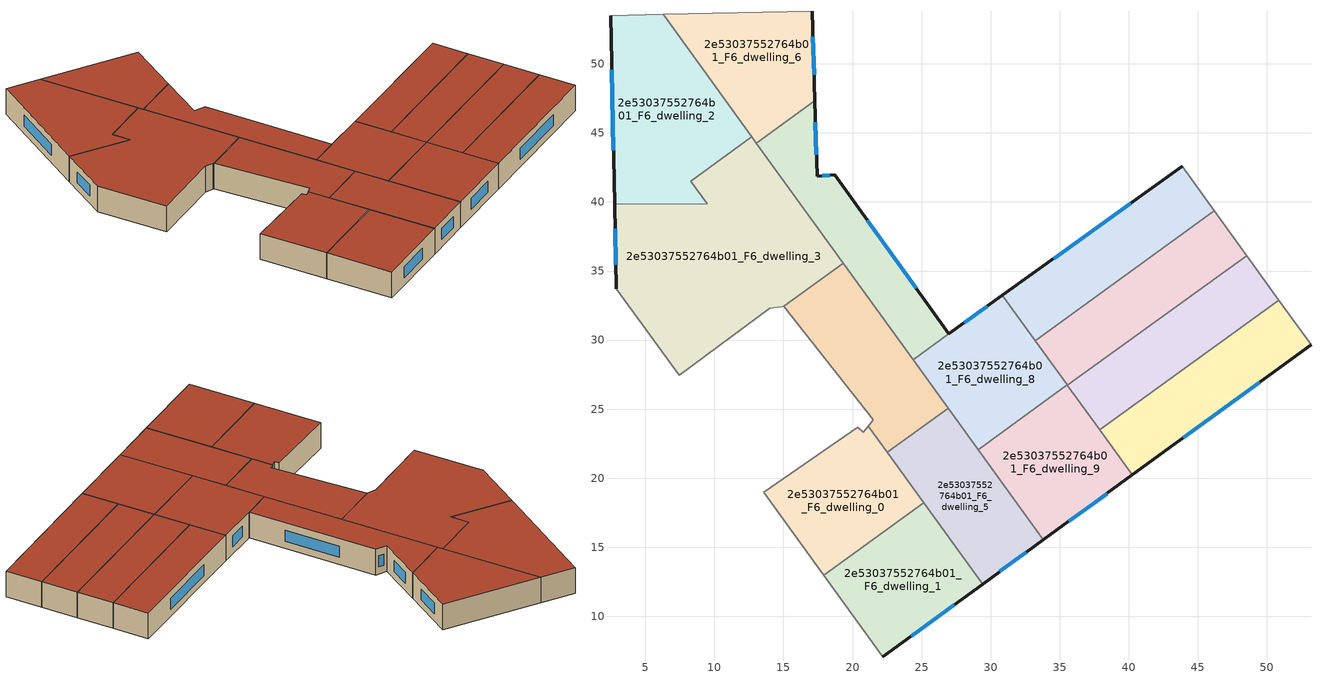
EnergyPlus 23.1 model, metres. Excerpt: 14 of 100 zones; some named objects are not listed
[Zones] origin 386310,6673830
2e53037552764b01_F6_dwelling_0
 floor to 2e53037552764b01_F5_dwelling_0 (EU_floor_Construction): 21.14,23.76 25.15,18.22 17.91,12.98 13.56,18.98 20.37,23.68 20.79,23.34 z18
 wall adiabatic (EU_wall_Construction): 21.14,23.76 20.79,23.34 20.37,23.68 13.56,18.98 17.91,12.98 z18:21
 wall to 2e53037552764b01_F6_dwelling_1 (EU_wall_Construction): 17.91,12.98 25.15,18.22 z18:21
 wall to 2e53037552764b01_F6_dwelling_5 (EU_wall_Construction): 25.15,18.22 22.5,21.88 z18:21
 wall to 2e53037552764b01_F6_dwelling_4 (EU_wall_Construction): 22.5,21.88 21.14,23.76 z18:21
 roof outside (EU_roof_Construction): 25.15,18.22 21.14,23.76 20.79,23.34 20.37,23.68 13.56,18.98 17.91,12.98 z21
2e53037552764b01_F6_dwelling_1
 floor to 2e53037552764b01_F5_dwelling_1 (EU_floor_Construction): 25.15,18.22 29.41,12.33 22.19,7.07 17.91,12.98 z18
 wall outside (EU_wall_Construction): 22.19,7.07 29.41,12.33 z18:21
 wall adiabatic (EU_wall_Construction): 17.91,12.98 22.19,7.07 z18:21
 wall to 2e53037552764b01_F6_dwelling_5 (EU_wall_Construction): 29.41,12.33 25.15,18.22 z18:21
 window (EU_Window_Construction): 24.25,8.57 27.35,10.83 z18.86:20.14
 roof outside (EU_roof_Construction): 29.41,12.33 25.15,18.22 17.91,12.98 22.19,7.07 z21
2e53037552764b01_F6_dwelling_10
 floor to 2e53037552764b01_F5_dwelling_10 (EU_floor_Construction): 43.86,42.57 46.18,39.36 33.22,29.97 30.85,33.23 z18
 wall outside (EU_wall_Construction): 43.86,42.57 30.85,33.23 z18:21
 wall adiabatic (EU_wall_Construction): 46.18,39.36 43.86,42.57 z18:21
 wall to 2e53037552764b01_F6_dwelling_11 (EU_wall_Construction): 33.22,29.97 46.18,39.36 z18:21
 wall to 2e53037552764b01_F6_dwelling_8 (EU_wall_Construction): 30.85,33.23 33.22,29.97 z18:21
 window (EU_Window_Construction): 40.14,39.9 34.57,35.9 z18.86:20.14
 roof outside (EU_roof_Construction): 46.18,39.36 43.86,42.57 30.85,33.23 33.22,29.97 z21
2e53037552764b01_F6_dwelling_11
 floor to 2e53037552764b01_F5_dwelling_11 (EU_floor_Construction): 46.18,39.36 48.52,36.12 35.56,26.73 33.22,29.97 z18
 wall adiabatic (EU_wall_Construction): 48.52,36.12 46.18,39.36 z18:21
 wall to 2e53037552764b01_F6_dwelling_12 (EU_wall_Construction): 35.56,26.73 48.52,36.12 z18:21
 wall to 2e53037552764b01_F6_dwelling_9 (EU_wall_Construction): 35.55,26.75 35.56,26.73 z18:21
 wall to 2e53037552764b01_F6_dwelling_8 (EU_wall_Construction): 33.21,29.97 35.55,26.75 z18:21
 roof outside (EU_roof_Construction): 48.52,36.12 46.18,39.36 33.22,29.97 35.56,26.73 z21
2e53037552764b01_F6_dwelling_12
 floor to 2e53037552764b01_F5_dwelling_12 (EU_floor_Construction): 48.52,36.12 50.86,32.87 37.91,23.49 35.56,26.73 z18
 wall adiabatic (EU_wall_Construction): 50.86,32.87 48.52,36.12 z18:21
 wall to 2e53037552764b01_F6_dwelling_13 (EU_wall_Construction): 37.91,23.49 50.86,32.87 z18:21
 wall to 2e53037552764b01_F6_dwelling_9 (EU_wall_Construction): 35.56,26.73 37.91,23.49 z18:21
 roof outside (EU_roof_Construction): 50.86,32.87 48.52,36.12 35.56,26.73 37.91,23.49 z21
2e53037552764b01_F6_dwelling_13
 floor to 2e53037552764b01_F5_dwelling_13 (EU_floor_Construction): 50.86,32.87 53.19,29.65 40.26,20.23 37.91,23.49 z18
 wall outside (EU_wall_Construction): 40.26,20.23 53.19,29.65 z18:21
 wall adiabatic (EU_wall_Construction): 53.19,29.65 50.86,32.87 z18:21
 wall to 2e53037552764b01_F6_dwelling_9 (EU_wall_Construction): 37.91,23.49 40.26,20.23 z18:21
 window (EU_Window_Construction): 43.96,22.92 49.5,26.96 z18.86:20.14
 roof outside (EU_roof_Construction): 53.19,29.65 50.86,32.87 37.91,23.49 40.26,20.23 z21
2e53037552764b01_F6_dwelling_2
 floor to 2e53037552764b01_F5_dwelling_2 (EU_floor_Construction): 6.28,53.58 12.7,44.71 8.29,41.51 9.47,39.88 2.77,39.82 2.48,53.5 z18
 wall outside (EU_wall_Construction): 2.48,53.5 2.77,39.82 z18:21
 wall to 2e53037552764b01_F6_dwelling_3 (EU_wall_Construction): 2.77,39.82 9.47,39.88 8.29,41.51 12.7,44.71 z18:21
 wall adiabatic (EU_wall_Construction): 6.28,53.58 2.48,53.5 z18:21
 wall to 2e53037552764b01_F6_dwelling_6 (EU_wall_Construction): 12.7,44.71 6.28,53.58 z18:21
 window (EU_Window_Construction): 2.56,49.59 2.69,43.72 z18.86:20.14
 roof outside (EU_roof_Construction): 9.47,39.88 8.29,41.51 12.7,44.71 6.28,53.58 2.48,53.5 2.77,39.82 z21
2e53037552764b01_F6_dwelling_3
 floor to 2e53037552764b01_F5_dwelling_3 (EU_floor_Construction): 12.7,44.71 19.33,35.55 15.03,32.44 14.87,32.42 14.01,32.29 7.44,27.44 2.9,33.71 2.77,39.82 9.47,39.88 8.29,41.51 z18
 wall outside (EU_wall_Construction): 2.77,39.82 2.9,33.71 z18:21
 wall to 2e53037552764b01_F6_dwelling_4 (EU_wall_Construction): 15.03,32.44 19.33,35.55 z18:21
 wall adiabatic (EU_wall_Construction): 2.9,33.71 7.44,27.44 14.01,32.29 14.87,32.42 15.03,32.44 z18:21
 wall to 2e53037552764b01_F6_dwelling_7 (EU_wall_Construction): 19.33,35.55 13.02,44.27 z18:21
 wall to 2e53037552764b01_F6_dwelling_6 (EU_wall_Construction): 13.02,44.27 12.7,44.71 z18:21
 window (EU_Window_Construction): 2.81,38.07 2.87,35.45 z18.86:20.14
 roof outside (EU_roof_Construction): 15.03,32.44 19.33,35.55 12.7,44.71 8.29,41.51 9.47,39.88 2.77,39.82 2.9,33.71 7.44,27.44 14.01,32.29 14.87,32.42 z21
2e53037552764b01_F6_dwelling_4
 floor to 2e53037552764b01_F5_dwelling_4 (EU_floor_Construction): 19.33,35.55 26.92,25.08 22.5,21.88 21.14,23.76 21.5,24.22 15.03,32.44 z18
 wall to 2e53037552764b01_F6_dwelling_5 (EU_wall_Construction): 22.5,21.88 26.92,25.08 z18:21
 wall adiabatic (EU_wall_Construction): 15.03,32.44 21.5,24.22 21.14,23.76 z18:21
 wall to 2e53037552764b01_F6_dwelling_8 (EU_wall_Construction): 26.92,25.08 24.38,28.57 z18:21
 wall to 2e53037552764b01_F6_dwelling_7 (EU_wall_Construction): 24.38,28.57 19.33,35.55 z18:21
 roof outside (EU_roof_Construction): 26.92,25.08 19.33,35.55 15.03,32.44 21.5,24.22 21.14,23.76 22.5,21.88 z21
2e53037552764b01_F6_dwelling_5
 floor to 2e53037552764b01_F5_dwelling_5 (EU_floor_Construction): 26.92,25.08 33.82,15.54 29.41,12.33 22.5,21.88 z18
 wall outside (EU_wall_Construction): 29.41,12.33 33.82,15.54 z18:21
 wall to 2e53037552764b01_F6_dwelling_9 (EU_wall_Construction): 33.82,15.54 29.09,22.07 z18:21
 wall to 2e53037552764b01_F6_dwelling_8 (EU_wall_Construction): 29.09,22.07 26.92,25.07 z18:21
 window (EU_Window_Construction): 30.67,13.25 32.56,14.62 z18.86:20.14
 roof outside (EU_roof_Construction): 33.82,15.54 26.92,25.08 22.5,21.88 29.41,12.33 z21
2e53037552764b01_F6_dwelling_6
 floor to 2e53037552764b01_F5_dwelling_6 (EU_floor_Construction): 17.08,53.81 17.27,47.34 13.02,44.27 6.28,53.58 z18
 wall outside (EU_wall_Construction): 17.27,47.34 17.08,53.81 z18:21
 wall to 2e53037552764b01_F6_dwelling_7 (EU_wall_Construction): 13.02,44.27 17.27,47.34 z18:21
 wall adiabatic (EU_wall_Construction): 17.08,53.81 6.28,53.58 z18:21
 window (EU_Window_Construction): 17.22,49.19 17.13,51.96 z18.86:20.14
 roof outside (EU_roof_Construction): 17.27,47.34 17.08,53.81 6.28,53.58 13.02,44.27 z21
2e53037552764b01_F6_dwelling_7
 floor to 2e53037552764b01_F5_dwelling_7 (EU_floor_Construction): 17.27,47.34 17.43,41.87 18.72,41.98 26.97,30.45 24.38,28.57 13.02,44.27 z18
 wall outside (EU_wall_Construction): 26.97,30.45 18.72,41.98 17.43,41.87 17.27,47.34 z18:21
 wall to 2e53037552764b01_F6_dwelling_8 (EU_wall_Construction): 24.38,28.57 26.97,30.45 z18:21
 window (EU_Window_Construction): 17.39,43.43 17.32,45.78 / 18.35,41.95 17.8,41.9 / 24.62,33.74 21.08,38.68 z18.86:20.14
 roof outside (EU_roof_Construction): 26.97,30.45 18.72,41.98 17.43,41.87 17.27,47.34 13.02,44.27 24.38,28.57 z21
2e53037552764b01_F6_dwelling_8
 floor to 2e53037552764b01_F5_dwelling_8 (EU_floor_Construction): 30.85,33.23 35.55,26.75 29.09,22.07 24.38,28.57 26.97,30.45 z18
 wall outside (EU_wall_Construction): 30.85,33.23 26.97,30.45 z18:21
 wall to 2e53037552764b01_F6_dwelling_9 (EU_wall_Construction): 29.09,22.07 35.55,26.75 z18:21
 window (EU_Window_Construction): 29.74,32.44 28.08,31.24 z18.86:20.14
 roof outside (EU_roof_Construction): 35.55,26.75 30.85,33.23 26.97,30.45 24.38,28.57 29.09,22.07 z21
2e53037552764b01_F6_dwelling_9
 floor to 2e53037552764b01_F5_dwelling_9 (EU_floor_Construction): 35.55,26.75 40.26,20.23 33.82,15.54 29.09,22.07 z18
 wall outside (EU_wall_Construction): 33.82,15.54 40.26,20.23 z18:21
 window (EU_Window_Construction): 35.66,16.88 38.42,18.89 z18.86:20.14
 roof outside (EU_roof_Construction): 40.26,20.23 35.55,26.75 29.09,22.07 33.82,15.54 z21
[Building]
EU S2 Campaign: North Axis=0; Terrain=City; Solar Distribution=FullExterior
[Site:Location]
Helsinki-Vantaa.AP: Latitude=60.317; Longitude=24.963; Time Zone=2; Elevation=54.6
[SizingPeriod:WeatherFileDays]
AnnualSizingPeriod: Begin Month=1; Begin Day of Month=1; End Month=12; End Day of Month=31; Day of Week for Start Day=Monday; Use Weather File Daylight Saving Period=No; Use Weather File Rain and Snow Indicators=No
[MATERIAL]
EU_InternalMass_Material: Roughness=MediumRough; Thickness=0.1; Conductivity=1; Density=1800; Specific Heat=900; Thermal Absorptance=0.9; Solar Absorptance=0.7; Visible Absorptance=0.7
[MATERIAL:NOMASS] Roughness=MediumRough; Thermal Absorptance=0.9; Solar Absorptance=0.7; Visible Absorptance=0.7
Name | Thermal Resistance
EU_wall_NoMass | 1.10183
EU_roof_NoMass; EU_floor_NoMass | 1.70606
[WINDOWMATERIAL:SIMPLEGLAZINGSYSTEM]
EU_Window_SimpleGlazing: UFactor=3.11035; Solar Heat Gain Coefficient=0.8; Visible Transmittance=0.8
[CONSTRUCTION]
EU_wall_Construction: EU_wall_NoMass
EU_roof_Construction: EU_roof_NoMass
EU_floor_Construction: EU_floor_NoMass
EU_Window_Construction: EU_Window_SimpleGlazing
EU_InternalMass_Construction: EU_InternalMass_Material
[ZONE] Type=1; Multiplier=1; Ceiling Height=autocalculate; Floor Area=autocalculate; Part of Total Floor Area=Yes
Name | Volume
2e53037552764b01_F6_dwelling_0 | 195.252
2e53037552764b01_F6_dwelling_1 | 195.243
2e53037552764b01_F6_dwelling_10 | 191.922
2e53037552764b01_F6_dwelling_11 | 191.925
2e53037552764b01_F6_dwelling_12 | 191.979
2e53037552764b01_F6_dwelling_13 | 191.926
2e53037552764b01_F6_dwelling_2 | 289.006
2e53037552764b01_F6_dwelling_3 | 468.352
2e53037552764b01_F6_dwelling_4 | 200.394
2e53037552764b01_F6_dwelling_5 | 192.623
2e53037552764b01_F6_dwelling_6 | 195.306
2e53037552764b01_F6_dwelling_7 | 193.501
2e53037552764b01_F6_dwelling_8 | 191.718
2e53037552764b01_F6_dwelling_9 | 192.622
[INTERNALMASS] Construction=EU_InternalMass_Construction
Name | Zone or ZoneList | Surface Area
2e53037552764b01_F6_dwelling_0_EU_InternalMass | 2e53037552764b01_F6_dwelling_0 | 65.084
2e53037552764b01_F6_dwelling_1_EU_InternalMass | 2e53037552764b01_F6_dwelling_1 | 65.0815
2e53037552764b01_F6_dwelling_2_EU_InternalMass | 2e53037552764b01_F6_dwelling_2 | 96.3341
2e53037552764b01_F6_dwelling_3_EU_InternalMass | 2e53037552764b01_F6_dwelling_3 | 156.119
2e53037552764b01_F6_dwelling_4_EU_InternalMass | 2e53037552764b01_F6_dwelling_4 | 66.7983
2e53037552764b01_F6_dwelling_5_EU_InternalMass | 2e53037552764b01_F6_dwelling_5 | 64.2073
2e53037552764b01_F6_dwelling_6_EU_InternalMass | 2e53037552764b01_F6_dwelling_6 | 65.0996
2e53037552764b01_F6_dwelling_7_EU_InternalMass | 2e53037552764b01_F6_dwelling_7 | 64.5004
2e53037552764b01_F6_dwelling_8_EU_InternalMass | 2e53037552764b01_F6_dwelling_8 | 63.9058
2e53037552764b01_F6_dwelling_9_EU_InternalMass | 2e53037552764b01_F6_dwelling_9 | 64.207
2e53037552764b01_F6_dwelling_10_EU_InternalMass | 2e53037552764b01_F6_dwelling_10 | 63.9739
2e53037552764b01_F6_dwelling_11_EU_InternalMass | 2e53037552764b01_F6_dwelling_11 | 63.9748
2e53037552764b01_F6_dwelling_12_EU_InternalMass | 2e53037552764b01_F6_dwelling_12 | 63.9931
2e53037552764b01_F6_dwelling_13_EU_InternalMass | 2e53037552764b01_F6_dwelling_13 | 63.9753
[OTHEREQUIPMENT] Fuel Type=Electricity; Design Level Calculation Method=Watts/Area; Power per Zone Floor Area=1; Fraction Latent=0; Fraction Radiant=0; Fraction Lost=0; Carbon Dioxide Generation Rate=0; EndUse Subcategory=EU_Step8_InternalGains
Name | Zone or ZoneList or Space or SpaceList | Schedule
EU_Step8_InternalGain_2e53037552764b01_F6_dwelling_0_f000 | 2e53037552764b01_F6_dwelling_0 | EU_Step8_GainSchedule_2e53037552764b01_F6_dwelling_0_f000
EU_Step8_InternalGain_2e53037552764b01_F6_dwelling_1_f000 | 2e53037552764b01_F6_dwelling_1 | EU_Step8_GainSchedule_2e53037552764b01_F6_dwelling_1_f000
EU_Step8_InternalGain_2e53037552764b01_F6_dwelling_2_f000 | 2e53037552764b01_F6_dwelling_2 | EU_Step8_GainSchedule_2e53037552764b01_F6_dwelling_2_f000
EU_Step8_InternalGain_2e53037552764b01_F6_dwelling_3_f000 | 2e53037552764b01_F6_dwelling_3 | EU_Step8_GainSchedule_2e53037552764b01_F6_dwelling_3_f000
EU_Step8_InternalGain_2e53037552764b01_F6_dwelling_4_f000 | 2e53037552764b01_F6_dwelling_4 | EU_Step8_GainSchedule_2e53037552764b01_F6_dwelling_4_f000
EU_Step8_InternalGain_2e53037552764b01_F6_dwelling_5_f000 | 2e53037552764b01_F6_dwelling_5 | EU_Step8_GainSchedule_2e53037552764b01_F6_dwelling_5_f000
EU_Step8_InternalGain_2e53037552764b01_F6_dwelling_6_f000 | 2e53037552764b01_F6_dwelling_6 | EU_Step8_GainSchedule_2e53037552764b01_F6_dwelling_6_f000
EU_Step8_InternalGain_2e53037552764b01_F6_dwelling_7_f000 | 2e53037552764b01_F6_dwelling_7 | EU_Step8_GainSchedule_2e53037552764b01_F6_dwelling_7_f000
EU_Step8_InternalGain_2e53037552764b01_F6_dwelling_8_f000 | 2e53037552764b01_F6_dwelling_8 | EU_Step8_GainSchedule_2e53037552764b01_F6_dwelling_8_f000
EU_Step8_InternalGain_2e53037552764b01_F6_dwelling_9_f000 | 2e53037552764b01_F6_dwelling_9 | EU_Step8_GainSchedule_2e53037552764b01_F6_dwelling_9_f000
EU_Step8_InternalGain_2e53037552764b01_F6_dwelling_10_f000 | 2e53037552764b01_F6_dwelling_10 | EU_Step8_GainSchedule_2e53037552764b01_F6_dwelling_10_f000
EU_Step8_InternalGain_2e53037552764b01_F6_dwelling_11_f000 | 2e53037552764b01_F6_dwelling_11 | EU_Step8_GainSchedule_2e53037552764b01_F6_dwelling_11_f000
EU_Step8_InternalGain_2e53037552764b01_F6_dwelling_12_f000 | 2e53037552764b01_F6_dwelling_12 | EU_Step8_GainSchedule_2e53037552764b01_F6_dwelling_12_f000
EU_Step8_InternalGain_2e53037552764b01_F6_dwelling_13_f000 | 2e53037552764b01_F6_dwelling_13 | EU_Step8_GainSchedule_2e53037552764b01_F6_dwelling_13_f000
[ZONEVENTILATION:DESIGNFLOWRATE] Schedule=EU_AlwaysOn; Design Flow Rate Calculation Method=AirChanges/Hour; Air Changes per Hour=0.756316; Ventilation Type=Natural; Fan Pressure Rise=0; Fan Total Efficiency=1; Constant Term Coefficient=1; Temperature Term Coefficient=0; Velocity Term Coefficient=0; Velocity Squared Term Coefficient=0; Minimum Indoor Temperature=-100; Maximum Indoor Temperature=100; Delta Temperature=-100; Minimum Outdoor Temperature=-100; Maximum Outdoor Temperature=100; Maximum Wind Speed=40
Name | Zone or ZoneList or Space or SpaceList
EU_ConstantAir_2e53037552764b01_F6_dwelling_0 | 2e53037552764b01_F6_dwelling_0
EU_ConstantAir_2e53037552764b01_F6_dwelling_1 | 2e53037552764b01_F6_dwelling_1
EU_ConstantAir_2e53037552764b01_F6_dwelling_2 | 2e53037552764b01_F6_dwelling_2
EU_ConstantAir_2e53037552764b01_F6_dwelling_3 | 2e53037552764b01_F6_dwelling_3
EU_ConstantAir_2e53037552764b01_F6_dwelling_4 | 2e53037552764b01_F6_dwelling_4
EU_ConstantAir_2e53037552764b01_F6_dwelling_5 | 2e53037552764b01_F6_dwelling_5
EU_ConstantAir_2e53037552764b01_F6_dwelling_6 | 2e53037552764b01_F6_dwelling_6
EU_ConstantAir_2e53037552764b01_F6_dwelling_7 | 2e53037552764b01_F6_dwelling_7
EU_ConstantAir_2e53037552764b01_F6_dwelling_8 | 2e53037552764b01_F6_dwelling_8
EU_ConstantAir_2e53037552764b01_F6_dwelling_9 | 2e53037552764b01_F6_dwelling_9
EU_ConstantAir_2e53037552764b01_F6_dwelling_10 | 2e53037552764b01_F6_dwelling_10
EU_ConstantAir_2e53037552764b01_F6_dwelling_11 | 2e53037552764b01_F6_dwelling_11
EU_ConstantAir_2e53037552764b01_F6_dwelling_12 | 2e53037552764b01_F6_dwelling_12
EU_ConstantAir_2e53037552764b01_F6_dwelling_13 | 2e53037552764b01_F6_dwelling_13
[HVACTEMPLATE:ZONE:IDEALLOADSAIRSYSTEM] System Availability Schedule=EU_AlwaysOn; Maximum Heating Supply Air Temperature=50; Minimum Cooling Supply Air Temperature=13; Maximum Heating Supply Air Humidity Ratio=0.0156; Minimum Cooling Supply Air Humidity Ratio=0.0077; Heating Limit=NoLimit; Cooling Limit=NoLimit; Heating Availability Schedule=EU_AlwaysOn; Cooling Availability Schedule=EU_CoolingOff; Dehumidification Control Type=ConstantSensibleHeatRatio; Cooling Sensible Heat Ratio=0.7; Dehumidification Setpoint=60; Humidification Control Type=None; Humidification Setpoint=30; Outdoor Air Method=None; Outdoor Air Flow Rate per Person=0.00944; Outdoor Air Flow Rate per Zone Floor Area=0; Outdoor Air Flow Rate per Zone=0; Demand Controlled Ventilation Type=None; Outdoor Air Economizer Type=NoEconomizer; Heat Recovery Type=None; Sensible Heat Recovery Effectiveness=0.7; Latent Heat Recovery Effectiveness=0.65
Name | Template Thermostat
2e53037552764b01_F6_dwelling_0 | EU_HeatOnly_2e53037552764b01_F6_dwelling_0
2e53037552764b01_F6_dwelling_1 | EU_HeatOnly_2e53037552764b01_F6_dwelling_1
2e53037552764b01_F6_dwelling_2 | EU_HeatOnly_2e53037552764b01_F6_dwelling_2
2e53037552764b01_F6_dwelling_3 | EU_HeatOnly_2e53037552764b01_F6_dwelling_3
2e53037552764b01_F6_dwelling_4 | EU_HeatOnly_2e53037552764b01_F6_dwelling_4
2e53037552764b01_F6_dwelling_5 | EU_HeatOnly_2e53037552764b01_F6_dwelling_5
2e53037552764b01_F6_dwelling_6 | EU_HeatOnly_2e53037552764b01_F6_dwelling_6
2e53037552764b01_F6_dwelling_7 | EU_HeatOnly_2e53037552764b01_F6_dwelling_7
2e53037552764b01_F6_dwelling_8 | EU_HeatOnly_2e53037552764b01_F6_dwelling_8
2e53037552764b01_F6_dwelling_9 | EU_HeatOnly_2e53037552764b01_F6_dwelling_9
2e53037552764b01_F6_dwelling_10 | EU_HeatOnly_2e53037552764b01_F6_dwelling_10
2e53037552764b01_F6_dwelling_11 | EU_HeatOnly_2e53037552764b01_F6_dwelling_11
2e53037552764b01_F6_dwelling_12 | EU_HeatOnly_2e53037552764b01_F6_dwelling_12
2e53037552764b01_F6_dwelling_13 | EU_HeatOnly_2e53037552764b01_F6_dwelling_13
[SIZING:ZONE] Zone Cooling Design Supply Air Temperature Input Method=SupplyAirTemperature; Zone Cooling Design Supply Air Temperature=13; Zone Heating Design Supply Air Temperature Input Method=SupplyAirTemperature; Zone Heating Design Supply Air Temperature=50; Zone Cooling Design Supply Air Humidity Ratio=0.008; Zone Heating Design Supply Air Humidity Ratio=0.008; Cooling Design Air Flow Method=DesignDay; Cooling Design Air Flow Rate=0; Cooling Minimum Air Flow per Zone Floor Area=0.000762; Cooling Minimum Air Flow=0; Cooling Minimum Air Flow Fraction=0.2; Heating Design Air Flow Method=DesignDay; Heating Design Air Flow Rate=0; Heating Maximum Air Flow per Zone Floor Area=0.002032; Heating Maximum Air Flow=0.141576; Heating Maximum Air Flow Fraction=0.3; Account for Dedicated Outdoor Air System=No; Dedicated Outdoor Air System Control Strategy=NeutralSupplyAir; Dedicated Outdoor Air Low Setpoint Temperature for Design=autosize; Dedicated Outdoor Air High Setpoint Temperature for Design=autosize; Zone Load Sizing Method=Sensible Load Only No Latent Load; Zone Latent Cooling Design Supply Air Humidity Ratio Input Method=HumidityRatioDifference; Zone Cooling Design Supply Air Humidity Ratio Difference=0.005; Zone Latent Heating Design Supply Air Humidity Ratio Input Method=HumidityRatioDifference; Zone Humidification Design Supply Air Humidity Ratio Difference=0.005
2e53037552764b01_F6_dwelling_0; 2e53037552764b01_F6_dwelling_1; 2e53037552764b01_F6_dwelling_2; 2e53037552764b01_F6_dwelling_3; 2e53037552764b01_F6_dwelling_4; 2e53037552764b01_F6_dwelling_5; 2e53037552764b01_F6_dwelling_6; 2e53037552764b01_F6_dwelling_7; 2e53037552764b01_F6_dwelling_8; 2e53037552764b01_F6_dwelling_9; 2e53037552764b01_F6_dwelling_10; 2e53037552764b01_F6_dwelling_11; 2e53037552764b01_F6_dwelling_12; 2e53037552764b01_F6_dwelling_13
[SCHEDULE:CONSTANT]
Name | Hourly Value
EU_AlwaysOn | 1
EU_CoolingOff | 0
[SCHEDULE:FILE] Column Number=1; Rows to Skip at Top=0; Number of Hours of Data=8760; Column Separator=Comma; Interpolate to Timestep=No; Minutes per Item=60; Adjust Schedule for Daylight Savings=Yes
Name | File
EU_Step8_GainSchedule_2e53037552764b01_F6_dwelling_0_f000 | ../../schedules/2e53037552764b01/2e53037552764b01_F6_dwelling_0_f000_gain.csv
EU_Step8_GainSchedule_2e53037552764b01_F6_dwelling_1_f000 | ../../schedules/2e53037552764b01/2e53037552764b01_F6_dwelling_1_f000_gain.csv
EU_Step8_GainSchedule_2e53037552764b01_F6_dwelling_2_f000 | ../../schedules/2e53037552764b01/2e53037552764b01_F6_dwelling_2_f000_gain.csv
EU_Step8_GainSchedule_2e53037552764b01_F6_dwelling_3_f000 | ../../schedules/2e53037552764b01/2e53037552764b01_F6_dwelling_3_f000_gain.csv
EU_Step8_GainSchedule_2e53037552764b01_F6_dwelling_4_f000 | ../../schedules/2e53037552764b01/2e53037552764b01_F6_dwelling_4_f000_gain.csv
EU_Step8_GainSchedule_2e53037552764b01_F6_dwelling_5_f000 | ../../schedules/2e53037552764b01/2e53037552764b01_F6_dwelling_5_f000_gain.csv
EU_Step8_GainSchedule_2e53037552764b01_F6_dwelling_6_f000 | ../../schedules/2e53037552764b01/2e53037552764b01_F6_dwelling_6_f000_gain.csv
EU_Step8_GainSchedule_2e53037552764b01_F6_dwelling_7_f000 | ../../schedules/2e53037552764b01/2e53037552764b01_F6_dwelling_7_f000_gain.csv
EU_Step8_GainSchedule_2e53037552764b01_F6_dwelling_8_f000 | ../../schedules/2e53037552764b01/2e53037552764b01_F6_dwelling_8_f000_gain.csv
EU_Step8_GainSchedule_2e53037552764b01_F6_dwelling_9_f000 | ../../schedules/2e53037552764b01/2e53037552764b01_F6_dwelling_9_f000_gain.csv
EU_Step8_GainSchedule_2e53037552764b01_F6_dwelling_10_f000 | ../../schedules/2e53037552764b01/2e53037552764b01_F6_dwelling_10_f000_gain.csv
EU_Step8_GainSchedule_2e53037552764b01_F6_dwelling_11_f000 | ../../schedules/2e53037552764b01/2e53037552764b01_F6_dwelling_11_f000_gain.csv
EU_Step8_GainSchedule_2e53037552764b01_F6_dwelling_12_f000 | ../../schedules/2e53037552764b01/2e53037552764b01_F6_dwelling_12_f000_gain.csv
EU_Step8_GainSchedule_2e53037552764b01_F6_dwelling_13_f000 | ../../schedules/2e53037552764b01/2e53037552764b01_F6_dwelling_13_f000_gain.csv
